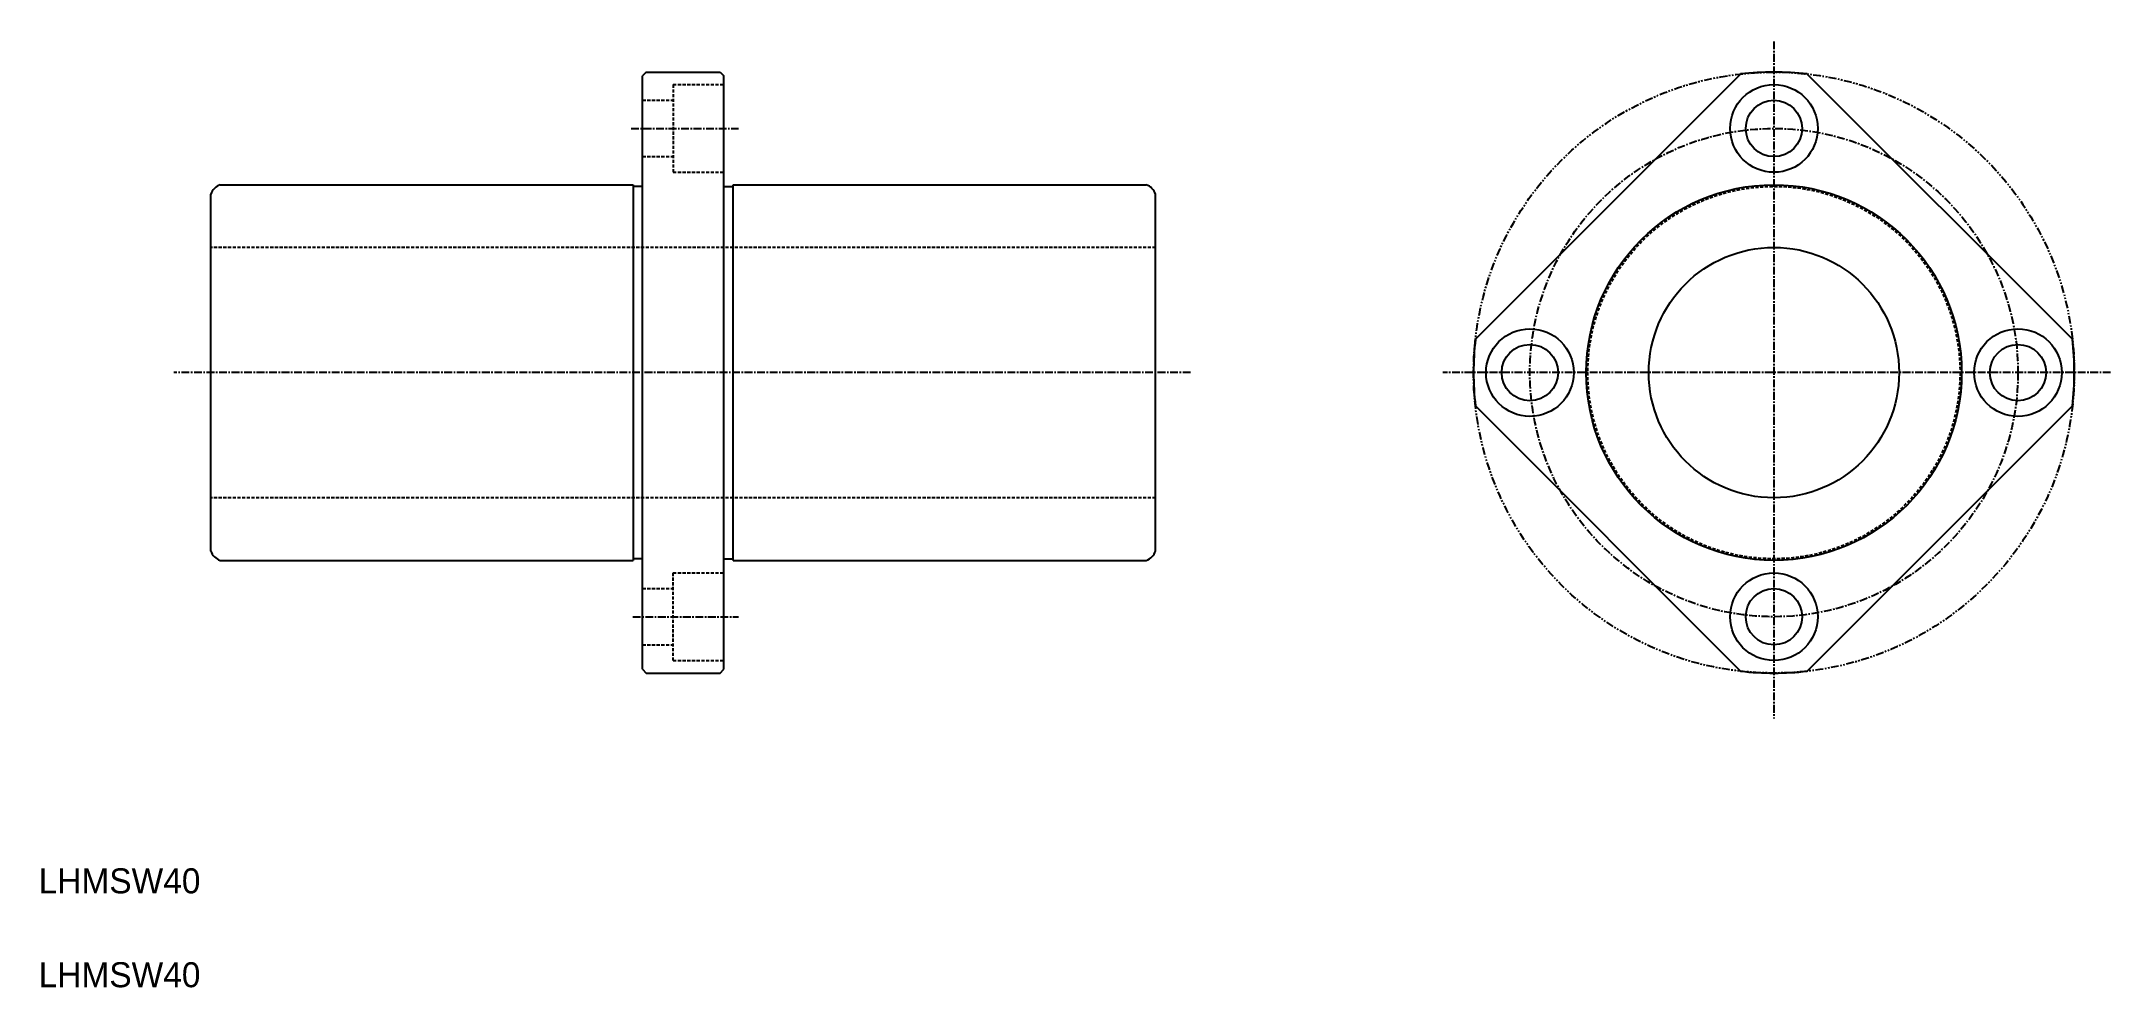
# Model space of a CAD drawing. Extents: x 10 to 341, y 10 to 161.
import ezdxf

# ---------------------------------------------------------------- set-up
doc = ezdxf.new("R2010")
doc.units = 0
for name, pattern in [('CENTER', [2, 1.25, -0.25, 0.25, -0.25]), ('DASHED', [0.75, 0.5, -0.25]), ('PHANTOM', [2.5, 1.25, -0.25, 0.25, -0.25, 0.25, -0.25])]:
    doc.linetypes.add(name, pattern=pattern)
doc.layers.get('0').update_dxf_attribs({"linetype": 'CONTINUOUS'})
doc.layers.add('CENTER', color=1, linetype='CENTER')

msp = doc.modelspace()

# ---------------------------------------------------------------- linework, layer by layer
at = {"color": 7, "linetype": 'CONTINUOUS'}
for p, q in [((107.11, 156.19), (106.51, 155.59)), ((106.51, 60.79), (106.51, 155.59)), ((107.11, 156.19), (118.91, 156.19)), ((118.91, 156.19), (119.51, 155.59)), ((119.51, 60.79), (119.51, 155.59)), ((281.99, 155.89), (239.61, 113.52)), ((335.02, 113.52), (292.65, 155.89)), ((37.51, 79.68), (37.51, 136.69)), ((39, 138.19), (105.01, 138.19)), ((105.01, 138.19), (105.01, 78.19)), ((106.51, 137.94), (105.01, 137.94)), ((119.51, 137.94), (121.01, 137.94)), ((121.01, 138.19), (187.01, 138.19)), ((121.01, 78.19), (121.01, 138.19)), ((188.51, 79.68), (188.51, 136.69)), ((239.61, 102.86), (281.99, 60.48)), ((292.65, 60.48), (335.02, 102.86)), ((39, 78.19), (105.01, 78.19)), ((106.51, 78.44), (105.01, 78.44)), ((119.51, 78.44), (121.01, 78.44)), ((121.01, 78.19), (187.01, 78.19)), ((106.51, 60.79), (107.11, 60.19)), ((107.11, 60.19), (118.91, 60.19)), ((118.91, 60.19), (119.51, 60.79))]:
    msp.add_line(p, q, dxfattribs=at)
at = {"color": 3, "linetype": 'DASHED'}
for p, q in [((111.41, 154.19), (119.51, 154.19)), ((111.41, 154.19), (111.41, 140.19)), ((106.51, 151.69), (111.41, 151.69)), ((106.51, 142.69), (111.41, 142.69)), ((111.41, 140.19), (119.51, 140.19)), ((188.51, 128.19), (37.51, 128.19)), ((188.51, 88.19), (37.51, 88.19)), ((111.41, 76.19), (119.51, 76.19)), ((111.41, 62.19), (111.41, 76.19)), ((106.51, 73.69), (111.41, 73.69)), ((106.51, 64.69), (111.41, 64.69)), ((111.41, 62.19), (119.51, 62.19))]:
    msp.add_line(p, q, dxfattribs=at)
at = {"color": 3, "linetype": 'PHANTOM'}
msp.add_circle((287.32, 108.19), 48, dxfattribs=at)
at = {"color": 7, "linetype": 'CONTINUOUS'}
for centre, radius in [((287.32, 147.19), 7), ((287.32, 147.19), 4.5), ((287.32, 108.19), 30), ((287.32, 108.19), 20), ((248.32, 108.19), 7), ((248.32, 108.19), 4.5), ((326.32, 108.19), 7), ((326.32, 108.19), 4.5), ((287.32, 69.19), 7), ((287.32, 69.19), 4.5)]:
    msp.add_circle(centre, radius, dxfattribs=at)
at = {"color": 3, "linetype": 'DASHED'}
msp.add_circle((287.32, 108.19), 29.75, dxfattribs=at)
at = {"color": 7, "linetype": 'CONTINUOUS'}
for centre, radius, start, end in [((287.32, 108.19), 48, 83.6248, 96.3752), ((39.86, 135.84), 2.5, 109.9484, 160.0516), ((186.16, 135.84), 2.5, 19.9484, 70.0516), ((287.32, 108.19), 48, 173.6248, 186.3752), ((287.32, 108.19), 48, 353.6248, 6.3752), ((39.86, 80.54), 2.5, 199.9484, 250.0516), ((186.16, 80.54), 2.5, 289.9484, 340.0516), ((287.32, 108.19), 48, 263.6248, 276.3752)]:
    msp.add_arc(centre, radius, start, end, dxfattribs=at)
at = {"layer": 'CENTER', "color": 1, "linetype": 'CENTER'}
for p, q in [((287.32, 161.1), (287.32, 52.92)), ((104.68, 147.19), (121.85, 147.19)), ((194.08, 108.19), (31.58, 108.19)), ((341.13, 108.19), (234.43, 108.19)), ((104.96, 69.19), (121.85, 69.19))]:
    msp.add_line(p, q, dxfattribs=at)
msp.add_circle((287.32, 108.19), 39, dxfattribs=at)

# ---------------------------------------------------------------- texts
at = {"color": 7, "linetype": 'CONTINUOUS'}
for p in [(10, 25), (10, 10)]:
    msp.add_text('LHMSW40', height=4, dxfattribs=at).set_placement(p)

doc.saveas('drawing.dxf')
